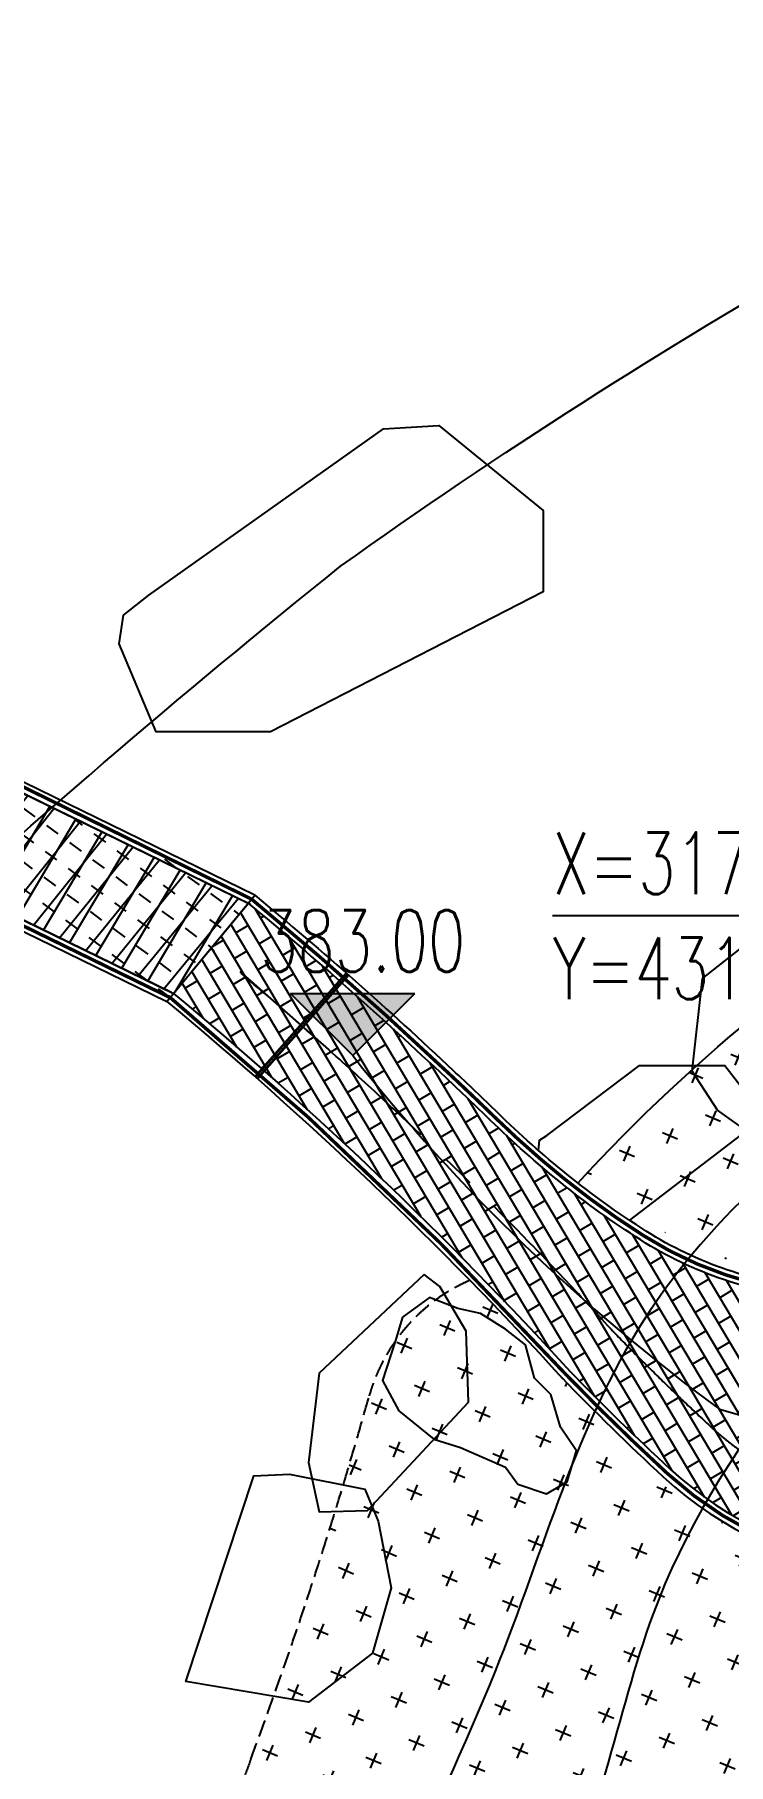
# Model space of a CAD drawing. Header units: millimetres. Extents: x -2430464 to 225692, y -180 to 1805330.
# Drawn here: x 31981 to 42037, y 1279252 to 1304300 of the extents above; entities that cross this region are included whole.
import ezdxf

# ---------------------------------------------------------------- set-up
doc = ezdxf.new("R2010")
doc.units = ezdxf.units.MM
doc.header["$LTSCALE"] = 1000
for name, pattern in [('!4#10#$0${ Gas Line }', [0]), ('CENTERX2', [4, 2.5, -0.5, 0.5, -0.5]), ('DASH', [0.35, 0.25, -0.1])]:
    doc.linetypes.add(name, pattern=pattern)
doc.layers.get('0').update_dxf_attribs({"linetype": 'CONTINUOUS'})
doc.layers.get('DEFPOINTS').update_dxf_attribs({"linetype": 'CONTINUOUS'})
for name, color, linetype in [('0-ROAD-中心线', 1, 'CENTERX2'), ('03LS-上木标注', 50, 'CONTINUOUS'), ('DIM_COOR', 3, 'CONTINUOUS'), ('DIM_ELEV', 3, 'CONTINUOUS'), ('LP-001-道路边线', 4, 'CONTINUOUS'), ('LP-003设计水位线', 172, 'CONTINUOUS'), ('LP-005等高线', 252, 'CONTINUOUS'), ('LP-006铺装分隔线', 35, 'CONTINUOUS'), ('LP-008景观石', 37, 'CONTINUOUS'), ('LP-014绿化填充', 88, 'CONTINUOUS'), ('LP-10铺装填充', 251, 'CONTINUOUS'), ('PUB_TEXT', 7, 'CONTINUOUS'), ('ROAD', 2, 'CONTINUOUS')]:
    doc.layers.add(name, color=color, linetype=linetype)
doc.layers.add('结构粗线', color=4, linetype='CONTINUOUS', lineweight=35)
doc.styles.add('_TCH_DIM', font='SIMPLEX.shx', dxfattribs={"width": 0.7, "bigfont": 'GBCBIG.shx'})
doc.styles.get("Standard").update_dxf_attribs({"font": 'tssdeng.shx', "width": 0.7, "bigfont": 'hztxt.shx'})
doc.styles.add('TG_LINETYPE', font='SIMPLEX', dxfattribs={"width": 0.8, "height": 3, "bigfont": 'HZTXT'})
doc.linetypes.add('TG_TYLG', pattern='A,2,-1.3,["TYLG",TG_LINETYPE,S=0.1,R=0,X=-1.2,Y=-0.15],0', length=3.3)
doc.dimstyles.get("Standard").update_dxf_attribs({"dimscale": 100, "dimtxt": 3.5, "dimasz": 1, "dimexe": 2.5, "dimexo": 3, "dimgap": 1.5, "dimtad": 1, "dimdec": 0, "dimzin": 0, "dimdsep": 46, "dimtxsty": 'Standard', "dimblk": 'ARCHTICK', "dimcen": 0.09, "dimadec": 0, "dimazin": 0, "dimtfac": 1, "dimtdec": 0, "dimtix": 1, "dimtmove": 2, "dimatfit": 3, "dimldrblk": 'ARCHTICK', "dimfxl": 0, "dimtolj": 1, "dimtzin": 0, "dimarcsym": 0})
pattern_1 = [(67.31715428341002, (212093.6564114988, 1166205.544305725), (-255.7575702628834, 623.0699721967238), [238.125, -714.375]), (157.31715428341, (212249.423904568, 1166269.483698292), (-623.0699721967238, -255.7575702628834), [238.125, -714.375])]

# ---------------------------------------------------------------- blocks, each defined once
blk = doc.blocks.new('_ARCHTICK')
at = {"color": 0, "linetype": 'ByBlock', "const_width": 0.4}
blk.add_lwpolyline([(-0.5, -0.5), (0.5, 0.5)], dxfattribs=at)
blk = doc.blocks.new('*D376')
at = {"layer": '03LS-上木标注', "color": 0, "lineweight": -2, "transparency": 16777216}
for p, q in [((18930.66200637701, 1171338.470385754), (117465.1400003501, 1558616.669797622)), ((117403.4968705392, 1558374.3887118), (128068.9865864022, 1555660.78783445)), ((29596.15172224003, 1168624.869508404), (128130.6297162131, 1555903.068920272))]:
    blk.add_line(p, q, dxfattribs=at)
at = {"layer": 'DEFPOINTS', "color": 0, "transparency": 16777216}
for p in [(128068.9865864022, 1555660.78783445), (18856.69025060389, 1171047.733082768, -399665.2262947477), (29522.17996646691, 1168334.132205417, -399665.2262947477)]:
    blk.add_point(p, dxfattribs=at)
at = {"layer": '03LS-上木标注', "color": 0, "lineweight": -2, "transparency": 16777216, "xscale": 100, "yscale": 100, "zscale": 100}
for p, rotation in [((117403.4968705392, 1558374.3887118), 165.7252162124529), ((128068.9865864022, 1555660.78783445), 345.7252162124529)]:
    blk.add_blockref('_ARCHTICK', p, dxfattribs=dict(at, rotation=rotation))
at = {"layer": '03LS-上木标注', "color": 0, "transparency": 16777216, "insert": (122816.3777972249, 1557332.553684694), "char_height": 350, "attachment_point": 5, "rotation": 345.7252162124529}
blk.add_mtext('\\A1;11005', dxfattribs=at)

msp = doc.modelspace()

# ---------------------------------------------------------------- hatches: boundary and pattern name
at = {"layer": 'DIM_ELEV'}
msp.add_hatch(color=256, dxfattribs=at).paths.add_polyline_path([(36591.35664871335, 1289515.434099598), (35691.35664871335, 1290415.434099598), (37491.35664871335, 1290415.434099598)])
at = {"layer": 'LP-014绿化填充'}
h = msp.add_hatch(dxfattribs=at)
h.set_pattern_fill('CROSS', color=256, scale=300)
h.set_pattern_definition([(0, (-431392709.98357, -3169114513.621448), (476.25, 476.25), [238.125, -714.375]), (90, (-431392590.92107, -3169114632.683948), (-476.25, 476.25), [238.125, -714.375])])
edge = h.paths.add_edge_path()
edge.add_spline(control_points=[(-67588.00013777614, 1273228.767648621), (-64603.12937483191, 1268621.899836941), (-49412.06708493829, 1274838.265782757), (-41399.5019249022, 1276875.13965313), (-35187.75771948695, 1286634.377239151), (-24953.17247691751, 1286129.045839233), (-11303.9849768579, 1283128.404089851), (12381.140483886, 1292578.367556019), (25406.25852158666, 1322288.469054623), (60932.64478132129, 1324386.339863701), (64029.42719909549, 1352872.345312519), (88946.0480826199, 1359857.920356197), (106077.1548068821, 1377566.763267441), (116588.200994283, 1397706.698831482), (119357.415586561, 1412100.85415308), (118050.1938748658, 1418997.159043713), (117622.4396097362, 1421253.795239372)], knot_values=[0, 0, 0, 0, 1461.608760629228, 12567.25349089102, 24162.44586460281, 31944.65828745835, 40981.23680247532, 67066.73875934456, 99297.32680081317, 131462.0272839771, 151854.1354866179, 170324.0419808526, 202082.8766939532, 223870.9511597634, 237975.683084435, 244835.9247705665, 244835.9247705665, 244835.9247705665, 244835.9247705665], degree=3, periodic=0)
edge.add_arc((-2107.991869002581, 1246723.481314583), 56526.2807689651, 73.1341209586279, 78.19365156510638)
edge.add_arc((-2104.784615188837, 1246598.822995109), 56647.6529312183, 78.222624362827, 134.0927475518611)
edge.add_line((-41521.46161207557, 1287283.981924934), (-67588.00013765693, 1273228.767648621))
edge.add_spline(control_points=[(-67588.00013777614, 1273228.767648621), (-64603.12937483191, 1268621.899836941), (-49412.06708493829, 1274838.265782757), (-41399.5019249022, 1276875.13965313), (-35187.75771948695, 1286634.377239151), (-24953.17247691751, 1286129.045839233), (-11303.9849768579, 1283128.404089851), (12381.140483886, 1292578.367556019), (25406.25852158666, 1322288.469054623), (60932.64478132129, 1324386.339863701), (64029.42719909549, 1352872.345312519), (88946.0480826199, 1359857.920356197), (106077.1548068821, 1377566.763267441), (116588.200994283, 1397706.698831482), (119357.415586561, 1412100.85415308), (118050.1938748658, 1418997.159043713), (117622.4396097362, 1421253.795239372)], knot_values=[0, 0, 0, 0, 1461.608760629228, 12567.25349089102, 24162.44586460281, 31944.65828745835, 40981.23680247532, 67066.73875934456, 99297.32680081317, 131462.0272839771, 151854.1354866179, 170324.0419808526, 202082.8766939532, 223870.9511597634, 237975.683084435, 244835.9247705665, 244835.9247705665, 244835.9247705665, 244835.9247705665], degree=3, periodic=0)
edge.add_line((-16944.12864783406, 1284826.32528202), (-17681.61224636436, 1286422.805196209))
edge.add_line((-17681.61224636436, 1286422.805196209), (-16498.10442993045, 1288043.243127747))
edge.add_line((-16498.10442993045, 1288043.243127747), (-14613.24360921979, 1288700.179284496))
edge.add_line((-14613.24360921979, 1288700.179284496), (-10843.5100248754, 1289050.540646477))
edge.add_line((-10843.5100248754, 1289050.540646477), (-10000.35846850276, 1288243.224062366))
edge.add_line((-10000.35846850276, 1288243.224062366), (-9233.139260083437, 1288463.126655025))
edge.add_line((-9233.139260083437, 1288463.126655025), (-6907.41463509202, 1288474.150138779))
edge.add_line((-6907.41463509202, 1288474.150138779), (-6308.853825062513, 1287831.662386341))
edge.add_line((-6308.853825062513, 1287831.662386341), (-6154.098822444677, 1287941.210475845))
edge.add_line((-6154.098822444677, 1287941.210475845), (-4554.126902848482, 1288784.280127926))
edge.add_line((-4554.126902848482, 1288784.280127926), (-2954.172472566366, 1289947.134272022))
edge.add_line((-2954.172472566366, 1289947.134272022), (-2908.178709775209, 1289912.662208004))
edge.add_line((-2908.178709775209, 1289912.662208004), (-2565.34503147006, 1290337.970982475))
edge.add_line((-2565.34503147006, 1290337.970982475), (-1391.726811021566, 1290686.663266106))
edge.add_line((-1391.726811021566, 1290686.663266106), (-154.657478004694, 1290496.470369263))
edge.add_line((-154.657478004694, 1290496.470369263), (2067.495276719332, 1290588.042161865))
edge.add_line((2067.495276719332, 1290588.042161865), (1836.596392005682, 1291016.587275429))
edge.add_line((1836.596392005682, 1291016.587275429), (1875.912296384573, 1291881.075118465))
edge.add_line((1875.912296384573, 1291881.075118465), (2080.659312337637, 1292389.707403107))
edge.add_line((2080.659312337637, 1292389.707403107), (3468.381314247847, 1293885.120544834))
edge.add_line((3468.381314247847, 1293885.120544834), (5099.823255568743, 1294002.333547993))
edge.add_line((5099.823255568743, 1294002.333547993), (4623.05184468627, 1295520.698842449))
edge.add_line((4623.05184468627, 1295520.698842449), (7831.043782800436, 1298466.001607819))
edge.add_line((7831.043782800436, 1298466.001607819), (8524.657851308584, 1298552.629644318))
edge.add_line((8524.657851308584, 1298552.629644318), (10258.70496538281, 1298249.436105175))
edge.add_line((10258.70496538281, 1298249.436105175), (11257.76341721416, 1297289.643696709))
h = msp.add_hatch(dxfattribs=at)
h.set_pattern_fill('CROSS', color=256, scale=300)
h.set_pattern_definition(pattern_1)
edge = h.paths.add_edge_path()
edge.add_line((39877.45111253858, 1287695.266178055), (40379.07892814279, 1287284.816047115))
edge.add_line((40379.07892814279, 1287284.816047115), (41600.59624657035, 1286741.272078915))
edge.add_spline(control_points=[(41600.59624633193, 1286741.272077961), (42511.18518450856, 1287806.155453129), (45531.36977991462, 1290215.054388924), (49560.01704326272, 1291501.530230446), (53802.03869327903, 1291483.16188137), (54847.87333938479, 1291225.328999443)], knot_values=[20679.26612547809, 20679.26612547809, 20679.26612547809, 20679.26612547809, 24844.0033723927, 31688.14569449154, 34648.04418169091, 34648.04418169091, 34648.04418169091, 34648.04418169091], degree=3, periodic=0)
edge.add_line((54847.87333992124, 1291225.329000397), (56258.31531223655, 1292797.949075146))
edge.add_arc((54298.29934349656, 1290354.260865135), 3132.614668983798, 51.26784689012175, 73.8517016154271)
edge.add_arc((51548.31089004874, 1280856.758208198), 13020.23284613985, 73.85170161374438, 97.53703750840218)
edge.add_arc((51308.67276611924, 1282667.942474766), 11193.2640786609, 97.53703750866183, 119.9128948932728)
edge.add_arc((58043.0551828444, 1270962.589476986), 24697.60394912059, 119.9128948930817, 137.3512504529159)
edge = h.paths.add_edge_path()
edge.add_arc((39317.44927856326, 1283889.677428169), 2583.242778183246, 113.4153063325351, 164.3456513880694)
edge.add_arc((-26638.61500522494, 1302372.39994709), 65913.57063333708, 339.5344588679136, 344.34565138176185, ccw=False)
edge.add_arc((43569.50504729152, 1276170.775855942), 9024.438589789925, 159.5344588682687, 191.9824102682694)
edge.add_arc((-70649.36132612824, 1251929.453245563), 107738.5313858744, 8.118794666804888, 11.98241026948142, ccw=False)
edge.add_arc((39669.6327445209, 1267667.093681259), 3697.341560114283, 188.1187946718464, 238.9306756459499)
edge.add_arc((40009.03742685914, 1268230.412928505), 4355.007214516277, 238.9306756443598, 344.2921202296311)
edge.add_arc((-492077.26864025, 1511103.124102516), 589199.5201546743, 335.5304855473111, 336.7374326741927)
edge.add_arc((59583.94095078111, 1273269.147747917), 11562.40539818548, 118.7056618141246, 153.648130274814, ccw=False)
edge.add_arc((60713.4304586947, 1271206.576847477), 13913.98896442948, 105.06338659133269, 118.7056618147187, ccw=False)
edge.add_arc((54436.46557566524, 1294529.289953155), 10238.63480093645, 285.0633865901319, 306.6460253443204)
edge.add_arc((58973.49343696237, 1288430.418083591), 2637.262563300389, 306.6460253421497, 397.478952446227)
edge.add_line((61066.36412510276, 1290035.113104267), (58072.25111976266, 1291836.258187218))
edge.add_line((58072.25111976266, 1291836.258187218), (56963.91300210357, 1290471.478917046))
edge.add_line((56963.91300210357, 1290471.478917046), (55493.48840942979, 1288828.781015797))
edge.add_line((55493.48840942979, 1288828.781015797), (53908.17867538333, 1287322.623599453))
edge.add_spline(control_points=[(53908.17867532372, 1287322.623598976), (53932.36385688186, 1287134.99581377), (53867.89794269204, 1286635.690348072), (52348.60528317094, 1285538.956865234), (50903.34686079621, 1283644.754750175), (47265.43459746242, 1282666.253546162), (44510.50365325809, 1280077.27323143), (43030.44032260776, 1277079.974773331), (42890.30267205834, 1274860.687921925), (42992.30051478744, 1273277.601024074), (42723.16422441602, 1271809.20506279), (41918.04100623727, 1271098.449607296), (41257.58356425166, 1270858.234927101), (40911.73248949647, 1270934.476367874), (40718.21709945798, 1270977.135302944)], knot_values=[29462.00189371907, 29462.00189371907, 29462.00189371907, 29462.00189371907, 30088.59326066043, 31200.43417968073, 34523.64785210467, 37279.68409499023, 42043.88409002961, 45428.80548351362, 47033.47374776537, 48637.9359795037, 50242.44704326183, 51253.71270917965, 51710.89273754571, 52291.65802858055, 52291.65802858055, 52291.65802858055, 52291.65802858055], degree=3, periodic=0)
edge.add_spline(control_points=[(40718.21709945798, 1270977.135302944), (39276.0594933331, 1271707.796418114), (36465.88200297952, 1273131.555654449), (40048.34562823176, 1277165.314877434), (40469.51654186845, 1280514.153967304), (41363.25838175416, 1282428.387499256), (41629.92867162824, 1282905.633867664)], knot_values=[0, 0, 0, 0, 3891.502723415695, 7582.951004675487, 12529.91461547566, 14237.84810988358, 14237.84810988358, 14237.84810988358, 14237.84810988358], degree=3, periodic=0)
edge.add_line((41629.92867144942, 1282905.633868141), (41374.02756926417, 1283019.897153778))
edge.add_line((41374.02756926417, 1283019.897153778), (38290.88654986024, 1286260.186279697))
h = msp.add_hatch(dxfattribs=at)
h.set_pattern_fill('CROSS', color=256, scale=300)
h.set_pattern_definition(pattern_1)
edge = h.paths.add_edge_path()
edge.add_spline(control_points=[(54847.87333938479, 1291225.328999443), (53802.03869327903, 1291483.16188137), (49560.01704326272, 1291501.530230446), (45531.36977991462, 1290215.054388924), (42511.18518450856, 1287806.155453129), (41600.59624633193, 1286741.272077961)], knot_values=[20679.26612547809, 20679.26612547809, 20679.26612547809, 20679.26612547809, 23639.16461267746, 30483.30693477629, 34648.04418169092, 34648.04418169092, 34648.04418169092, 34648.04418169092], degree=3, periodic=0)
edge.add_line((41600.59624657035, 1286741.272078438), (43149.45943662524, 1286052.067568226))
edge.add_line((43149.45943662524, 1286052.067568226), (44044.86846062541, 1286025.992164535))
edge.add_spline(control_points=[(44044.86846056581, 1286025.992164059), (44631.32389321923, 1286614.937356872), (46996.89676335454, 1288712.48103611), (50047.08704528213, 1290653.416271133), (52272.93564739823, 1289318.213757439), (52336.52583923936, 1289277.814233704)], knot_values=[18204.58281703255, 18204.58281703255, 18204.58281703255, 18204.58281703255, 20590.4267841313, 26990.89766702292, 27180.17162960195, 27180.17162960195, 27180.17162960195, 27180.17162960195], degree=3, periodic=0)
edge.add_line((52336.5258384645, 1289277.81423418), (54365.82557931542, 1290687.853513641))
edge.add_line((54365.82557931542, 1290687.853513641), (54847.87333986163, 1291225.32899992))
edge = h.paths.add_edge_path()
edge.add_spline(control_points=[(41629.92867162824, 1282905.633867664), (41363.25838175416, 1282428.387499256), (40469.51654186845, 1280514.153967304), (40048.34562823176, 1277165.314877434), (36465.88200297952, 1273131.555654449), (39276.0594933331, 1271707.796418114), (40718.21709945798, 1270977.135302944)], knot_values=[0, 0, 0, 0, 1707.933494407915, 6654.897105208091, 10346.34538646788, 14237.84810988358, 14237.84810988358, 14237.84810988358, 14237.84810988358], degree=3, periodic=0)
edge.add_spline(control_points=[(40718.21709945798, 1270977.135302944), (40911.73248949647, 1270934.476367874), (41257.58356425166, 1270858.234927101), (41918.04100623727, 1271098.449607296), (42723.16422441602, 1271809.20506279), (42992.30051478744, 1273277.601024074), (42890.30267205834, 1274860.687921925), (43030.44032260776, 1277079.974773331), (44510.50365325809, 1280077.27323143), (47265.43459746242, 1282666.253546162), (50903.34686079621, 1283644.754750175), (52348.60528317094, 1285538.956865234), (53867.89794269204, 1286635.690348072), (53932.36385688186, 1287134.99581377), (53908.17867532372, 1287322.623598976)], knot_values=[29462.00189371907, 29462.00189371907, 29462.00189371907, 29462.00189371907, 30042.7671847539, 30499.94721311997, 31511.21287903779, 33115.72394279591, 34720.18617453425, 36324.85443878599, 39709.77583227, 44473.97582730938, 47230.01207019495, 50553.22574261889, 51665.06666163919, 52291.65802858055, 52291.65802858055, 52291.65802858055, 52291.65802858055], degree=3, periodic=0)
edge.add_line((53908.17867532372, 1287322.623598976), (53284.08059570193, 1286729.685871525))
edge.add_line((53284.08059570193, 1286729.685871525), (50472.880933851, 1284532.278013153))
edge.add_line((50472.880933851, 1284532.278013153), (47358.91867241263, 1282588.500581665))
edge.add_line((47358.91867241263, 1282588.500581665), (45438.0563313663, 1282106.235193176))
edge.add_spline(control_points=[(45438.05633124709, 1282106.235193176), (45083.5615247786, 1281689.103366299), (44339.11114087701, 1280705.403551979), (43613.88870158792, 1279546.834038658), (42054.93760767579, 1279434.129341049), (42403.50067529082, 1280004.542704506), (42599.90238294005, 1280325.949542446)], knot_values=[22761.13688652913, 22761.13688652913, 22761.13688652913, 22761.13688652913, 24321.92260049667, 26282.32308662018, 26912.62564259231, 27726.19190096786, 27726.19190096786, 27726.19190096786, 27726.19190096786], degree=3, periodic=0)
edge.add_spline(control_points=[(42599.90238294005, 1280325.949542446), (42718.10820063949, 1280994.683216972), (42836.31385746598, 1281663.4169244), (43077.94017109275, 1282259.077247543)], knot_values=[0, 0, 0, 0, 1971.262772998658, 1971.262772998658, 1971.262772998658, 1971.262772998658], degree=3, periodic=0)
edge.add_line((43077.94017121196, 1282259.07724802), (41629.92867138982, 1282905.633867664))
at = {"layer": 'LP-10铺装填充'}
h = msp.add_hatch(dxfattribs=at)
h.set_pattern_fill('-600X200', color=256, scale=2500, pattern_type=2)
h.set_pattern_definition([(143.48978947, (-431392709.98357, -3168734513.621448), (-1487.415076299764, -2009.377115127015), [208.333325, -208.33325]), (143.48978947, (-431392728.4623699, -3168734888.744848), (-1487.415076299764, -2009.377115127015), [208.333325, -208.33325]), (143.48978947, (-431393081.837345, -3168735015.965723), (-1487.415076299764, -2009.377115127015), [208.333325, -208.33325]), (143.48978947, (-431393100.3161449, -3168735391.089123), (-1487.415076299764, -2009.377115127015), [208.333325, -208.33325]), (143.48978947, (-431393453.6911199, -3168735518.309998), (-1487.415076299764, -2009.377115127015), [208.333325, -208.33325]), (143.48978947, (-431393472.1698949, -3168735893.433398), (-1487.415076299764, -2009.377115127015), [208.333325, -208.33325]), (143.48978947, (-431393825.5448699, -3168736020.654273), (-1487.415076299764, -2009.377115127015), [208.333325, -208.33325]), (143.48978947, (-431393844.02367, -3168736395.777673), (-1487.415076299764, -2009.377115127015), [208.333325, -208.33325]), (53.48978947000001, (-431393844.02367, -3168736395.777673), (-334.8961925524262, 247.9025176746778), []), (53.48978947000001, (-431394011.4717699, -3168736271.826423), (-334.8961925524262, 247.9025176746778), [])])
h.paths.add_polyline_path([(10094.33397558331, 1302086.884939117), (33995.61474904418, 1290412.500426693), (35075.79516932368, 1291719.628094597), (10455.88913998008, 1303727.306936188)])
h = msp.add_hatch(dxfattribs=at)
h.set_pattern_fill('-600X200', color=256, scale=2500, pattern_type=2)
h.set_pattern_definition([(210.7031794559915, (94644.19562783837, 1222099.198271198), (1276.47658006669, -2149.559848094778), [208.333325, -208.33325]), (210.7031794559915, (94982.88518837094, 1221936.876329346), (1276.47658006669, -2149.559848094778), [208.333325, -208.33325]), (210.7031794559915, (94963.31476709247, 1221561.808305187), (1276.47658006669, -2149.559848094778), [208.333325, -208.33325]), (210.7031794559915, (95302.00432756543, 1221399.486363335), (1276.47658006669, -2149.559848094778), [208.333325, -208.33325]), (210.7031794559915, (95282.43390628695, 1221024.418339176), (1276.47658006669, -2149.559848094778), [208.333325, -208.33325]), (210.7031794559915, (95621.12347653508, 1220862.096420212), (1276.47658006669, -2149.559848094778), [208.333325, -208.33325]), (210.7031794559915, (95601.553055197, 1220487.028396053), (1276.47658006669, -2149.559848094778), [208.333325, -208.33325]), (210.7031794559915, (95940.24261572957, 1220324.706454201), (1276.47658006669, -2149.559848094778), [208.333325, -208.33325]), (120.7031794559915, (95940.24261572957, 1220324.706454201), (-358.2599818476626, -212.7461009327034), []), (120.7031794559915, (95761.11263152957, 1220218.333396835), (-358.2599818476626, -212.7461009327034), [])])
h.paths.add_polyline_path([(56586.68755808473, 1290246.866051121, 0.002587178023152668), (58958.20502838492, 1293176.774163647), (57752.46951255202, 1294374.760227604), (57089.27787646651, 1293534.865351124), (56148.40983685851, 1292397.609265251), (55506.68985918164, 1291666.869971199, -0.04131966137107709), (52807.75948837399, 1289102.895681782, -0.03772589096757299), (50954.18425425887, 1287830.022035046, -0.03467641522674174), (48886.12748304009, 1286813.092069549, -0.03469644550113437), (47146.23158511519, 1286239.74862997, -0.04393089366649452), (45013.74637946486, 1285893.090539856, -0.04629881987787749), (43543.54229065776, 1285921.301248474, -0.05348941364281825), (41967.09597834945, 1286271.499459667, -0.06019357874005743), (40766.30885836482, 1286845.210652275, -0.02808484439281327), (39606.4581579864, 1287676.93960516, -0.02335404388267943), (38591.11650773883, 1288576.421457214, 0.005344080473164458), (37949.93678334355, 1289187.02460186, 0.01641050464721059), (35078.53921690583, 1291722.948670311), (33995.6147492826, 1290412.500427647, -0.03507583101684974), (39748.27386316657, 1284936.74891655, 0.01397054521916618), (41193.95753338933, 1283527.476221485, 0.3165123948567971), (47287.91244724393, 1282720.640980167, 0.088132376382577)])

# ---------------------------------------------------------------- linework, layer by layer
at = {"layer": '0-ROAD-中心线', "elevation": -399665.2262947477}
for points in [[(40336.81325432658, 1285551.57058279, 0.01445774416331254), (41771.01319751143, 1284151.582623405, 0.3158512561469261), (46885.90099069476, 1283469.636218471, 0.08796284211345776), (55936.59853765368, 1290794.622794552, 0.005046053454217794), (60522.85882779956, 1296518.47724144, 0.005046053454217794)], [(34537.07698348165, 1291067.72454731, -0.03507583101734434), (40376.011346668, 1285509.850696964, -0.03507583101734434)]]:
    msp.add_lwpolyline(points, format="xyb", dxfattribs=at)
at = {"layer": '03LS-上木标注'}
msp.add_lwpolyline([(36591.35664877295, 1289515.434099598, 0.06755278650098236), (41909.62535557151, 1284395.380918426, 0.242225806704631), (50812.94973239303, 1286015.41393177, 0.06650856804715057), (63604.95083680749, 1299796.424174232, 1715.217211719707)], format="xyb", dxfattribs=at)
at = {"layer": 'DIM_COOR', "color": 3}
msp.add_line((47572.64281561971, 1291538.606835766), (39487.64281561971, 1291538.606835766), dxfattribs=at)
at = {"layer": 'DIM_ELEV'}
for p, q in [((36591.35664871335, 1289515.434099598), (35691.35664871335, 1290415.434099598)), ((35691.35664871335, 1290415.434099598), (37491.35664871335, 1290415.434099598)), ((36591.35664871335, 1289515.434099598), (37491.35664871335, 1290415.434099598))]:
    msp.add_line(p, q, dxfattribs=at)
at = {"layer": 'LP-001-道路边线', "color": 4, "linetype": 'Continuous'}
for p, q in [((35174.09137710929, 1291838.576454563, -399665.2262947477), (10489.10199466348, 1303877.997903271)), ((10058.62628862262, 1301924.874598904), (33900.06258997321, 1290296.872640533, -399665.2262947477))]:
    msp.add_line(p, q, dxfattribs=at)
at = {"layer": 'LP-001-道路边线', "color": 4, "linetype": 'Continuous', "elevation": -399665.2262947477, "flags": 128}
for points in [[(59761.87883111835, 1297167.901996059), (59249.56795462966, 1296527.064081592), (58040.60279127955, 1294981.712927265), (56972.61319085956, 1293629.164214058), (56034.24340870976, 1292494.92784874), (55394.36852511764, 1291766.289599819, -0.04131312253936258), (52713.77116456628, 1289219.798183365, -0.03772589089510156), (50878.82890018821, 1287959.720032616, -0.03467641561552701), (48829.42033627629, 1286951.959990425, -0.03469644483475553), (47109.27271941304, 1286385.124151153, -0.0439308938651848), (45002.75440600514, 1286042.687252445, -0.04629882180031807), (43560.26502814889, 1286070.366167469, -0.0534894121550892), (42015.05929973722, 1286413.624473972, -0.06019357857056171), (40846.7422542274, 1286971.822139187, -0.02808484487850108), (39700.57463738322, 1287793.738954945, -0.02336290788781102), (38695.35068318248, 1288684.289410038, 0.005381294907041326), (38047.34406432509, 1289301.345713539, -9.093499460243379)], [(35174.09137710929, 1291838.576454563, -0.01637806488834243), (38047.3440644443, 1289301.345713062)], [(33900.06258997321, 1290296.872640533, -0.03507583101783149), (39637.49666002393, 1284835.6133074)]]:
    msp.add_lwpolyline(points, format="xyb", dxfattribs=at)
at = {"layer": 'LP-001-道路边线', "color": 4, "elevation": -399665.2262947477}
msp.add_lwpolyline([(39617.89761391282, 1284856.473250313, 0.01445774416408627), (41093.47219219804, 1283416.097622795, 0.3165196492641124), (47358.9186744988, 1282588.50058691, 0.0881602927153666), (56701.35508534312, 1290150.141470833, 0.005056111822635403), (61309.52047583461, 1295901.092878742, -0.01415834532623871)], format="xyb", dxfattribs=at)
at = {"layer": 'LP-003设计水位线', "elevation": -399665.2262947477}
msp.add_lwpolyline([(29645.13835957646, 1290793.624159737, -0.01648265545143105), (36414.23076447845, 1296600.343462868, -0.05121751023580946), (51103.3960736692, 1304956.839050217, 0.03030151929559663), (57010.66988620162, 1307998.282017155, 0.06306424714917683), (63702.98666653037, 1313213.854850693, 0.09647443731249754), (67678.28370079398, 1319145.080177231, 0.003134039300854512), (73615.46587517858, 1331843.341607494, -0.03837184718488316), (76156.79796811938, 1336410.218122883, -0.004013246160389941), (77399.3887732923, 1338255.944383068, -0.05311300083898957), (82550.7658071816, 1344289.578390522, -0.01327652706687825), (89329.2830248177, 1350373.343417091, -0.01184927488457083), (95340.62173196673, 1355246.293534203, 0.02301362664009925), (101922.2160060704, 1360829.48676197, 0.02733360879217789), (110915.1270626485, 1370166.738205833, 0.06775432759697929)], format="xyb", dxfattribs=at)
at = {"layer": 'LP-003设计水位线', "color": 172}
msp.add_spline([(117622.4396097362, 1421253.795239372, -399665.2262947477), (118620.3277350366, 1414466.517782135, -399665.2262947477), (116583.7114051282, 1400509.596323891, -399665.2262947477), (106894.853494972, 1380994.314585609, -399665.2262947477), (83476.73990854621, 1359541.679819984, -399665.2262947477), (67422.02872690558, 1350410.212534828, -399665.2262947477), (58475.66483530402, 1332085.348277016, -399665.2262947477), (29852.80625376105, 1317412.246226234, -399665.2262947477), (7796.606241554022, 1293910.441050453, -399665.2262947477), (-16649.82503286004, 1284809.594370766, -399665.2262947477), (-25556.4588829577, 1285963.554819984, -398665.2262947477), (-33325.46443715692, 1285510.362925453, -398665.2262947477), (-42256.38094106317, 1278115.282359047, -398665.2262947477), (-52487.75002065301, 1273796.204722328, -398665.2262947477), (-66116.25075307488, 1268043.060191078, -398665.2262947477), (-110633.4320885241, 1234741.43885891, -399665.2262947477)], degree=3, dxfattribs=at)
at = {"layer": 'LP-005等高线', "elevation": -399665.2262947476}
msp.add_lwpolyline([(39854.02730503678, 1287669.800667686, -0.07658864456443179), (45726.78416648507, 1292370.090714855, -0.09794450365824202), (49840.48521789908, 1293764.499876423, -0.1037162862667375), (55169.55610468984, 1293363.278372211, -0.1008617834957701), (56277.61906036735, 1292782.33997385, -1.759210396506673)], format="xyb", dxfattribs=at)
at = {"layer": 'LP-005等高线', "linetype": 'DASH'}
msp.add_lwpolyline([(44201.40481838584, 1267051.36946003, -0.4951075919988253), (37761.52787479758, 1264500.15977375, -0.2254142068547038), (36009.34821817279, 1267144.932999535, 0.01685980053341914), (34741.69649347663, 1274297.199613972, -0.1425345474735035), (35114.6651827395, 1279326.116522713, 0.02099587194167536), (36830.02660748363, 1284586.722406788, -0.2259574316808217), (38290.8865519464, 1286260.186284943, 0.5040635289261578)], format="xyb", dxfattribs=at)
at = {"layer": 'LP-005等高线', "linetype": '!4#10#$0${ Gas Line }'}
for points in [[(39344.824762851, 1267679.33058445), (36543.35116562247, 1274182.733541412), (38655.23513284326, 1280599.993502064), (40810.20398464799, 1285682.120167179), (44818.4569182694, 1289429.113537235), (51369.58356377482, 1291410.281102104), (56886.3207321465, 1289644.459792061), (56800.1207704246, 1287964.772488995), (53740.05735209584, 1285251.432152195), (50292.08907368779, 1282495.027059956), (46628.63598713279, 1280169.30548708), (45033.95179060102, 1276680.727622909), (45077.0568036139, 1272718.392493172), (43913.37241593003, 1268928.329872532), (42749.6779640615, 1267636.261333389), (41284.29874226451, 1267205.573318405), (39344.824762851, 1267679.33058445)], [(40718.21710190177, 1270977.135309143), (37702.83877757192, 1273437.071851177), (39302.57520774007, 1276763.877077503), (40945.53742137551, 1281430.0452141), (45961.7612799108, 1287739.510687275), (52145.06116500497, 1289392.638169689), (53826.47872647643, 1286790.993813915), (53040.01100751758, 1286005.081117077), (50544.99261590838, 1283809.942708416), (48022.86124160886, 1282698.821658058), (44443.05180743337, 1279555.166375561), (43059.94750538468, 1276465.713983936), (42924.3523991406, 1274866.784897728), (42924.14105072618, 1273262.322702808), (42490.23268505931, 1271717.596506996), (41730.87794879079, 1271049.735449238), (41295.21841052175, 1270911.120063229), (40718.21710190177, 1270977.135309143)]]:
    msp.add_spline(points, degree=3, dxfattribs=at)
at = {"layer": 'LP-006铺装分隔线', "color": 35, "linetype": 'Continuous'}
for p, q in [((35108.33681824803, 1291703.75680439, -399665.2262947477), (10423.34743580222, 1303743.178253097)), ((10124.38084849715, 1302059.6942486), (33965.81714984775, 1290431.69229023, -399665.2262947477))]:
    msp.add_line(p, q, dxfattribs=at)
at = {"layer": 'LP-006铺装分隔线'}
msp.add_line((34954.09633758664, 1290733.765553875), (36243.60224089026, 1289600.377288265), dxfattribs=at)
at = {"layer": 'LP-006铺装分隔线', "elevation": -399665.2262947477}
msp.add_lwpolyline([(59879.04120323062, 1297074.237816257), (59367.22343823314, 1296434.016723556), (58158.53664705157, 1294889.021396561), (57089.2778763473, 1293534.865350647), (56148.4098366797, 1292397.609264774), (55506.68985906243, 1291666.869970722, -0.04131966131958301), (52807.75949200988, 1289102.895684166, -0.03772589089409197), (50954.18426188827, 1287830.022039337, -0.03467641561637724), (48886.12746736407, 1286813.092062874, -0.03469644483446958), (47146.23160269856, 1286239.748634262, -0.04393089386501645), (45013.74638774991, 1285893.090540333, -0.04629882179899784), (43543.54223832488, 1285921.301254196, -0.05348941215470351), (41967.09597119689, 1286271.499461574, -0.06019357857453494), (40766.30885496736, 1286845.210653706, -0.02808484488005132), (39606.45813533664, 1287676.939622803, -0.0233629078852498), (38590.74747112393, 1288576.780489368, 0.005381294907557896), (37945.07903173566, 1289191.610290451, 0.005381294907557896)], format="xyb", dxfattribs=at)
at = {"layer": 'LP-006铺装分隔线', "color": 35, "linetype": 'Continuous', "elevation": -399665.2262947477, "flags": 128}
for points in [[(39725.73495998979, 1284960.737850113, 0.01445774416346638), (41195.10334298015, 1283526.420372887, 0.3164321707272137), (47287.91244730353, 1282720.64097969, 0.08813237638246992), (56586.68755808473, 1290246.866050644, 0.005054558788327244), (61191.52122864127, 1295993.700533314, 0.005054558788327244)], [(35078.53921791911, 1291722.94866888, -0.01637806489026633), (37944.42789909244, 1289192.22072546)], [(33995.61474904418, 1290412.500426693, -0.03507583101773594), (39748.27386304736, 1284936.748916073)]]:
    msp.add_lwpolyline(points, format="xyb", dxfattribs=at)
msp.add_lwpolyline([(33900.06258997321, 1290296.872640533), (35174.09137603641, 1291838.576455994)], dxfattribs=at)
at = {"layer": 'LP-008景观石', "color": 37, "linetype": 'Continuous', "elevation": -399665.2262947477, "flags": 128}
for points in [[(33636.57759335637, 1296182.408661289), (37038.4598146379, 1298589.984036846), (37841.68632218242, 1298637.189992828), (39353.64088240266, 1297409.803306503), (39353.64088240266, 1296229.62257616), (35401.79878655076, 1294203.395870132), (33741.97413799167, 1294203.395870132), (33208.46499207616, 1295476.786673946), (33267.74148395658, 1295891.372920914)], [(41509.35594651103, 1289288.334920807), (41660.96287795901, 1290629.946807785), (42592.24981305003, 1291365.672043247), (43631.83806887269, 1291300.755616112), (43978.357542485, 1290283.725863857), (43393.59008094668, 1288595.887303276), (42332.35647854209, 1288401.132291717), (41877.53568425775, 1288725.720157547)], [(37625.26391687989, 1286347.274481697), (36105.99042573571, 1284916.565803928), (35948.82123741508, 1283625.439751072), (36105.99042573571, 1282910.088715477), (36804.50677576661, 1282927.533240242), (38271.39626994729, 1284497.824540539), (38236.46787282825, 1285527.233175201), (37852.28130069375, 1286172.79620163)], [(37148.55406722426, 1281807.106534882), (36879.13591381907, 1280862.129267139), (35949.96488019824, 1280152.208794041), (34173.60394009948, 1280452.561160965), (35157.42905840278, 1283428.776766224), (35676.67725881934, 1283456.08152668), (36769.81914547086, 1283237.643442078), (36961.11704096198, 1282773.462510986)]]:
    msp.add_lwpolyline(points, close=True, dxfattribs=at)
msp.add_lwpolyline([(39284.29537561536, 1288142.34127943), (39299.18854001164, 1288291.127372188), (39407.47494313121, 1288356.043799324), (40750.27706179023, 1289373.073551578), (41984.77785977721, 1289373.073551578), (42417.92347237468, 1288810.464517994), (42287.9768050611, 1288420.960226459), (40601.67118725181, 1287131.544443531)], dxfattribs=at)
at = {"layer": 'LP-008景观石', "linetype": 'Continuous', "flags": 128}
msp.add_lwpolyline([(37314.0502999723, 1285728.335008068), (37204.93500766158, 1285377.248047275), (37024.42183205485, 1284808.968079967), (37262.49912580848, 1284370.55046217), (37766.58566650748, 1283960.487686558), (38156.184972018, 1283840.56691782), (38808.5451695621, 1283553.910396976), (38987.05650255084, 1283307.641792698), (39402.6652700603, 1283170.099572582), (39699.52310857177, 1283344.560259266), (39835.47665318847, 1283791.252714558), (39601.93635556102, 1284135.519095821), (39464.85150310397, 1284609.234695835), (39227.60072597861, 1284844.265822811), (39227.60072597861, 1284844.265822811), (39094.78725227714, 1285326.813057346), (38806.58729693294, 1285552.864439411), (38444.12037453055, 1285781.9078726), (38113.43938466907, 1285854.288723392), (37703.26022192836, 1286010.93971674)], close=True, dxfattribs=at)
at = {"layer": 'LP-10铺装填充'}
msp.add_lwpolyline([(10094.33397558331, 1302086.884939117), (33995.61474904418, 1290412.500426693), (35075.79516932368, 1291719.628094597), (10455.88913998008, 1303727.306936188), (10094.33397558331, 1302086.884939117)], dxfattribs=at)
at = {"layer": 'ROAD', "linetype": 'TG_TYLG', "ltscale": 0.2, "const_width": 50}
msp.add_lwpolyline([(10489.10199466348, 1303877.997903271), (35126.3152974546, 1291780.762561722, -0.1217358835845933)], format="xyb", dxfattribs=at)
for points, elevation in [([(10075.41818001866, 1301997.519376202), (33947.8386695087, 1290354.686533852, -0.1217358835836867)], 379000), ([(59820.46001717448, 1297121.069906158), (59308.39570358396, 1296480.540411396), (58099.46560820937, 1294935.234082622), (57030.94553419948, 1293582.014782829), (56091.32662501931, 1292446.26855938), (55450.5290325582, 1291716.579603596, -0.0413196613206221), (52760.76532825828, 1289161.346933765, -0.03772589089397484), (50916.50658103824, 1287894.871035976, -0.03467641561618071), (48857.77390179038, 1286882.526026649, -0.03469644483524987), (47127.7521610558, 1286312.436392708, -0.04393089386429909), (45008.25039687753, 1285967.888896389, -0.04629882179587284), (43551.90363320708, 1285995.833710594, -0.05348941215717187), (41991.07763549685, 1286342.561967773, -0.06019357857362239), (40806.52555462718, 1286908.516396446, -0.02808484488216222), (39653.51638635993, 1287735.339289112, -0.02336290788405423), (38643.0490771234, 1288630.534949703, 0.005381294907305556), (37996.21154806018, 1289246.478001995, 0.005381294907305556)], -399665.2262947477), ([(39671.8162869513, 1284908.605550213, 0.01445774416367218), (41144.28776755929, 1283471.258997841, 0.316432170721742), (47322.64154663682, 1282654.166250153, 0.005796110906803845), (47324.17323765159, 1282654.989208622, 0.08814108443465536), (56644.11777535081, 1290198.614932938, 0.00505523452608523), (61250.52086976171, 1295947.396728439, 0.00505523452608523)], -399665.2262947477), ([(35126.3152974546, 1291780.762561722, -0.01637806489090249), (37995.88598176837, 1289246.783218784, -0.01637806489090249)], -399665.2262947477), ([(33947.8386695087, 1290354.686533852, -0.03507583101877182), (39692.88526156545, 1284886.181111736, -0.03507583101877182)], -399665.2262947477)]:
    msp.add_lwpolyline(points, format="xyb", dxfattribs=dict(at, elevation=elevation))
at = {"layer": '结构粗线'}
for p, q in [((36499.62029841542, 1290709.624285145), (35179.26875665784, 1289207.402002258)), ((36529.66474232078, 1290683.217254562), (35209.31320050359, 1289180.994971676))]:
    msp.add_line(p, q, dxfattribs=at)

# ---------------------------------------------------------------- texts
at = {"layer": 'PUB_TEXT', "color": 7, "style": '_TCH_DIM', "width": 0.7058823529411765}
for s, p in [('X=3170023.069', (39487.64281561971, 1291853.606835766)), ('383.00', (35253.35664871335, 1290730.434099598)), ('Y=431444.530', (39487.64281561971, 1290331.106835766))]:
    msp.add_text(s, height=892.5, dxfattribs=at).set_placement(p)

# ---------------------------------------------------------------- dimensions: what is measured, and where the dimension line sits
at = {"layer": '03LS-上木标注'}
dim = msp.add_aligned_dim(p1=(18856.69025060395, 1171047.733082768, -399665.2262947477), p2=(29522.17996646697, 1168334.132205417, -399665.2262947477), distance=399666.6251462066, dimstyle='Standard', override={"dimfxl": 100}, dxfattribs=at)
dim.commit()
dim.dimension.update_dxf_attribs({"geometry": '*D376', "text_midpoint": (122816.3777972249, 1557332.553684694)})

doc.saveas('drawing.dxf')
